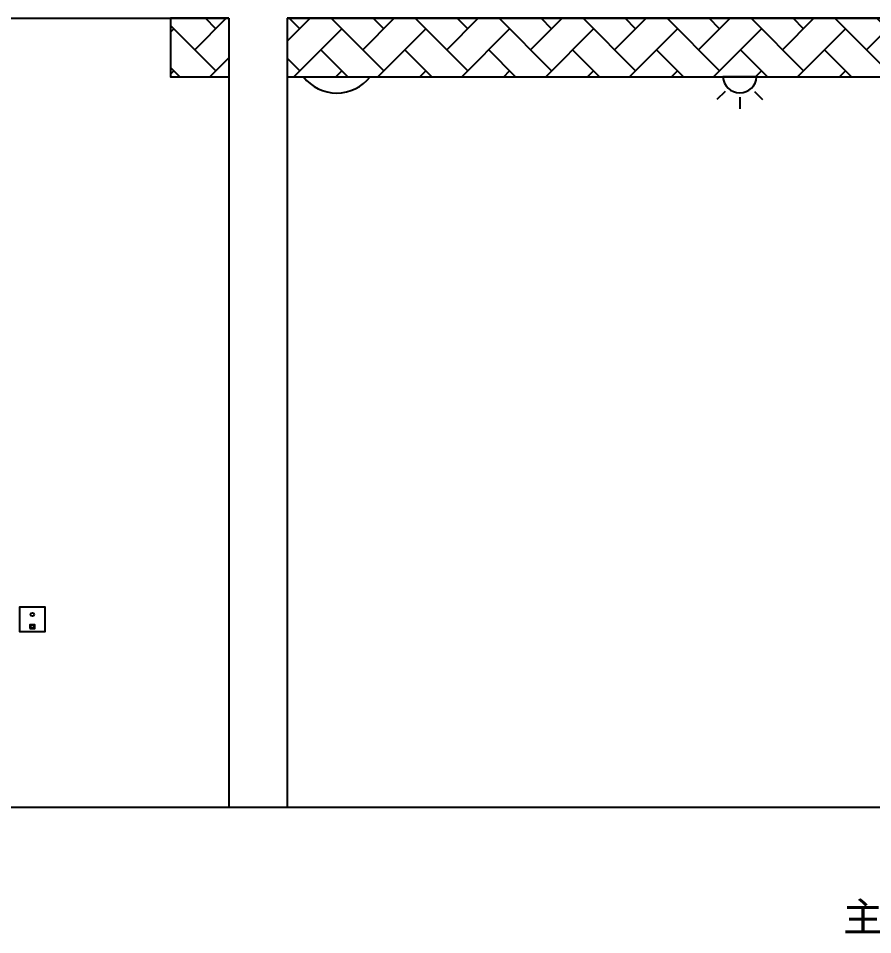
# Model space of a CAD drawing. Header units: millimetres. Extents: x -19825 to 39593, y -31971 to 32026.
# Drawn here: x -5489 to -2565, y -11793 to -8657 of the extents above; entities that cross this region are included whole.
import ezdxf

# ---------------------------------------------------------------- set-up
doc = ezdxf.new("R2010")
doc.units = ezdxf.units.MM
for name, color, linetype in [('dim', 7, 'Continuous'), ('light current', 110, 'Continuous'), ('lighting', 6, 'Continuous'), ('wall', 7, 'Continuous')]:
    doc.layers.add(name, color=color, linetype=linetype)
doc.styles.get("Standard").update_dxf_attribs({"font": 'Heiti SC.ttf'})

# ---------------------------------------------------------------- blocks, each defined once
blk = doc.blocks.new('wifi ap')
at = {"transparency": 33554687}
blk.add_lwpolyline([(-43, 85.4, -0.414214), (-42.4, 86), (42.4, 86, -0.414214), (43, 85.4), (43, 0.6, -0.414214), (42.4, 0), (-42.4, 0, -0.414214), (-43, 0.6)], format="xyb", close=True, dxfattribs=at)
blk.add_lwpolyline([(-9, 11.3), (9, 11.3), (9, 24.3), (-9, 24.3)], close=True, dxfattribs=at)
for points in [[(-3, 19.8), (-7, 19.8), (-7, 13.3), (7, 13.3), (7, 19.8), (3, 19.8)], [(-1.3, 21.3), (-3, 21.3), (-3, 19.8)], [(-1.3, 21.3), (-1.3, 22.8), (1.3, 22.8), (1.3, 21.3)], [(3, 19.8), (3, 21.3), (1.3, 21.3)]]:
    blk.add_lwpolyline(points, dxfattribs=at)
blk.add_circle((0, 59), 6, dxfattribs=at)
blk = doc.blocks.new('wall light 2')
at = {"color": 6, "ltscale": 8, "transparency": 33554687}
for p, q in [((-50, -50), (-78.3, -78.3)), ((50, -50), (78.3, -78.3)), ((0, -70), (0, -110))]:
    blk.add_line(p, q, dxfattribs=at)
at = {"color": 6, "transparency": 33554687}
blk.add_lwpolyline([(57.7, 0), (-57.7, 0)], dxfattribs=at)
blk.add_arc((0, 3.2), 57.8, 183.1992, 356.8008, dxfattribs=at)

msp = doc.modelspace()

# ---------------------------------------------------------------- hatches: boundary and pattern name
at = {"layer": 'dim', "transparency": 33554559}
h = msp.add_hatch(dxfattribs=at)
h.set_pattern_fill('AR-HBONE', color=256)
h.paths.add_polyline_path([(-678.8, -8656.9), (-4568.8, -8656.9), (-4568.8, -8856.9), (-678.8, -8856.9)])
h.paths.add_polyline_path([(-4768.8, -8656.9), (-4968.8, -8656.9), (-4968.8, -8856.9), (-4768.8, -8856.9)])

# ---------------------------------------------------------------- linework, layer by layer
at = {"layer": 'dim', "transparency": 33554687}
msp.add_line((-9018.8, -11356.9), (8461.2, -11356.9), dxfattribs=at)
for points in [[(-4768.8, -8656.9), (-4968.8, -8656.9), (-4968.8, -8856.9), (-4768.8, -8856.9)], [(-4568.8, -8856.9), (-678.8, -8856.9), (-678.8, -8656.9), (-4568.8, -8656.9)]]:
    msp.add_lwpolyline(points, dxfattribs=at)
msp.add_arc((-4399.4, -8767.7, 40), 145, 218.0171, 321.9829, dxfattribs=at)
at = {"layer": 'wall', "transparency": 33554687}
for p, q in [((-9018.8, -8656.9), (-4768.8, -8656.9)), ((-4768.8, -8656.9), (-4768.8, -11356.9)), ((-4568.8, -8656.9), (-4568.8, -11356.9)), ((-4568.8, -8656.9), (-678.8, -8656.9))]:
    msp.add_line(p, q, dxfattribs=at)

# ---------------------------------------------------------------- block references
at = {"layer": 'light current', "transparency": 33554687}
msp.add_blockref('wifi ap', (-5441.4, -10756.8), dxfattribs=at)
at = {"layer": 'lighting', "transparency": 33554687}
msp.add_blockref('wall light 2', (-3019.9, -8856.9), dxfattribs=at)

# ---------------------------------------------------------------- texts
at = {"layer": 'wall', "transparency": 33554687, "insert": (-2666.5, -11682.6), "char_height": 100, "attachment_point": 1}
msp.add_mtext_dynamic_manual_height_columns('主卧北面', width=1210.532, gutter_width=500, heights=[0], dxfattribs=at)

doc.saveas('drawing.dxf')
